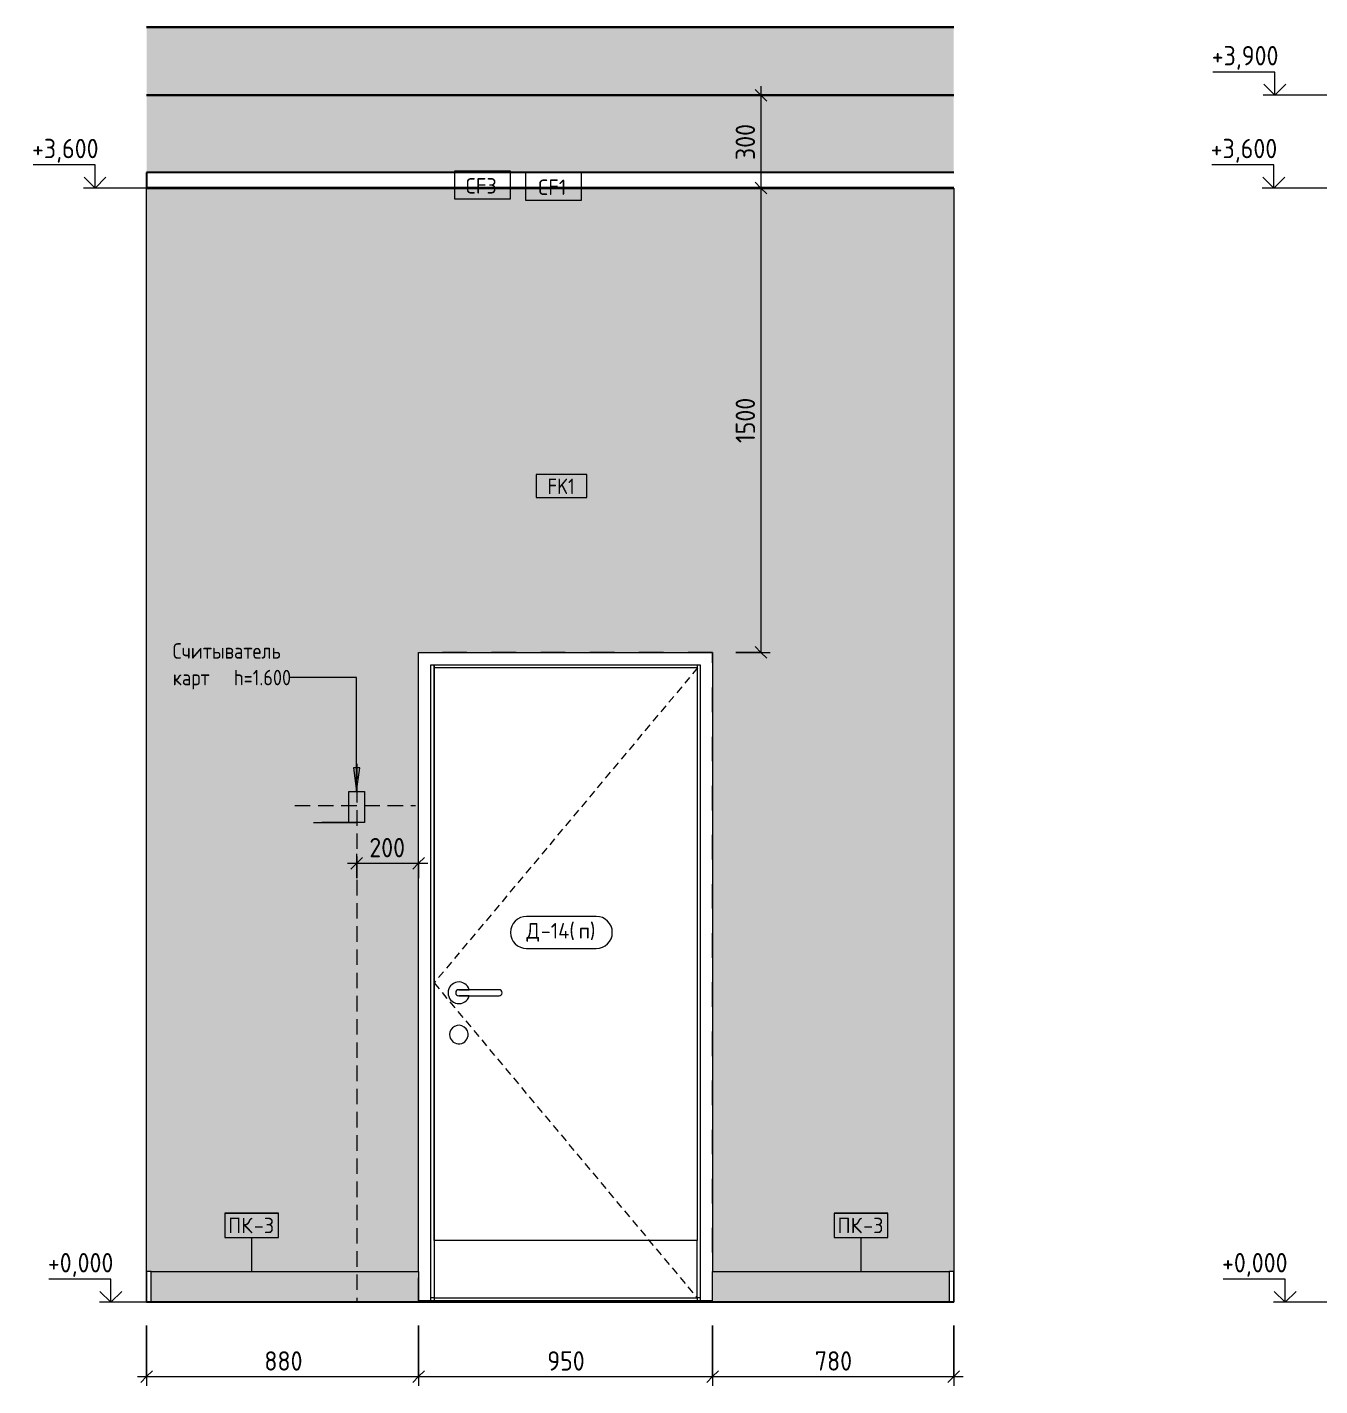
# Model space of a CAD drawing. Header units: millimetres. Extents: x 855 to 84199, y -1987 to 21700.
# Drawn here: x 66528 to 70705, y -270 to 4120 of the extents above; entities that cross this region are included whole.
import ezdxf

# ---------------------------------------------------------------- set-up
doc = ezdxf.new("R2010")
doc.units = ezdxf.units.MM
for name, pattern in [('200_ШТРИХ__ш1_п0_6_', [40, 25, -15]), ('ADSK_Штрих_ш2 п1', [75, 50, -25]), ('Штрих', [158.75, 79.375, -79.375])]:
    doc.linetypes.add(name, pattern=pattern)
for name, color, linetype, lineweight in [('A-ANNO-DIMS', 7, 'Continuous', 9), ('A-ANNO-DIMS-25', 7, 'Continuous', 9), ('A-CLNG-IDEN', 7, 'Continuous', 9), ('A-DETL-1', 7, 'ADSK_Штрих_ш2 п1', 9), ('A-DOOR', 7, 'Continuous', 9), ('A-DOOR-2', 7, 'Штрих', 9), ('A-DOOR-3', 7, '200_ШТРИХ__ш1_п0_6_', 9), ('A-DOOR-FRAM-1', 7, 'Continuous', 9), ('A-DOOR-IDEN', 7, 'Continuous', 9), ('A-FLOR', 7, 'Continuous', 9), ('A-GENM', 7, 'Continuous', 9), ('A-GENM-IDEN', 7, 'Continuous', 9), ('A-WALL-IDEN', 7, 'Continuous', 9), ('A-WALL-PATT', 7, 'Continuous', 9), ('G-ANNO-DIMS', 7, 'Continuous', 9), ('G-ANNO-DIMS-1', 7, 'Continuous', 20), ('I-WALL', 7, 'Continuous', 9), ('Ограждение', 7, 'Continuous', 9), ('Поручни', 7, 'Continuous', 9)]:
    doc.layers.add(name, color=color, linetype=linetype, lineweight=lineweight)
for name, color, linetype, lineweight, true_color in [('A-CLNG-FNSH-1', 7, 'Continuous', 30, 0x3c3c3c), ('A-FLOR-1', 7, 'Continuous', 9, 0x787878), ('A-FLOR-FNSH-1', 7, 'Continuous', 40, 0x3c3c3c), ('A-FLOR-FNSH-2', 7, 'Continuous', 30, 0x3c3c3c), ('A-WALL-4', 7, 'Continuous', 30, 0x3c3c3c), ('G-ANNO-TEXT-1', 7, 'Continuous', 9, 0x3c3c3c), ('Q-SPCQ-1', 9, 'Continuous', 9, 0x808080), ('Q-SPCQ-2', 7, 'Continuous', 9, 0x7f7f7f)]:
    doc.layers.add(name, color=color, linetype=linetype, lineweight=lineweight, true_color=true_color)
doc.styles.add('GOST Common_5', font='GOST_Common.ttf', dxfattribs={"width": 0.9, "height": 50})
doc.styles.add('GOST Common_6', font='GOST_Common.ttf', dxfattribs={"height": 50})
doc.styles.add('ISOCPEUR_2', font='isocpeur.ttf', dxfattribs={"width": 0.9, "height": 62.5})
doc.dimstyles.new('ISO-2_5_0_9К_БОЛЬШОЙ_1', dxfattribs={"dimscale": 304.8, "dimtxt": 62.248823, "dimasz": 0.123031, "dimexe": 0.098425, "dimexo": 0.246063, "dimgap": 0, "dimtad": 1, "dimdec": 0, "dimrnd": 10, "dimzin": 0, "dimdsep": 46, "dimtxsty": 'ISOCPEUR_2', "dimblk1": 'OBLIQUE', "dimblk2": 'OBLIQUE', "dimsah": 1, "dimcen": 0.09, "dimdle": 0.098425, "dimazin": 0, "dimtfac": 1, "dimtdec": 4, "dimtix": 1, "dimtmove": 0, "dimatfit": 3, "dimfxl": 1, "dimtvp": 1, "dimtolj": 1, "dimtzin": 0, "dimarcsym": 2})

# ---------------------------------------------------------------- blocks, each defined once
blk = doc.blocks.new('110_Дверь_СКБ_1Ст_Внутренняя1 - Д-14_п_ 950x2100h_охрана-33310230-Развертка 1_60-4')
at = {"layer": 'A-DOOR'}
for p, q in [((-14450, 2050), (-15300, 2050)), ((-15300, 200), (-15300, 2050)), ((-14450, 2050), (-14450, 200)), ((-15090, 1010), (-15220, 1010)), ((-15220, 1010), (-15186.5, 1010)), ((-15220, 990), (-15090, 990)), ((-15186.5, 990), (-15220, 990)), ((-14450, 200), (-15300, 200)), ((-15300, 200), (-15300, 14)), ((-14450, 14), (-14450, 200)), ((-15300, 14), (-14450, 14))]:
    blk.add_line(p, q, dxfattribs=at)
for centre, radius, start, end in [((-15220, 1000), 35, 16.6015, 180), ((-15220, 1000), 10, 90, 270), ((-15220, 1000), 10, 90, 270), ((-15090, 1000), 10, 270, 90), ((-15220, 1000), 35, 180, 343.3985), ((-15220, 865), 30, 351.8301, 180), ((-15220, 865), 30, 180, 351.8301)]:
    blk.add_arc(centre, radius, start, end, dxfattribs=at)
at = {"layer": 'A-DOOR-2'}
for p, q in [((-14400, 2100), (-15350, 2100)), ((-15350, 0), (-15350, 2100)), ((-14400, 2100), (-15350, 2100)), ((-15350, 0), (-15350, 2100)), ((-14400, 2), (-14400, 2100)), ((-14400, 2), (-14400, 2100))]:
    blk.add_line(p, q, dxfattribs=at)
at = {"layer": 'A-DOOR-3'}
for p, q in [((-14448.6, 2050), (-15300, 1032)), ((-15300, 1032), (-14450, 14))]:
    blk.add_line(p, q, dxfattribs=at)
at = {"layer": 'A-DOOR-FRAM-1'}
for p, q in [((-15310, 6.3), (-15310, 2060)), ((-15310, 2060), (-14440, 2060)), ((-15300, 2050), (-15300, 2059.8)), ((-15300, 2059.8), (-15300, 200)), ((-14450, 2050), (-15300, 2050)), ((-14450, 2059.8), (-14450, 2050)), ((-14450, 2059.8), (-14450, 200)), ((-14440, 2060), (-14440, 6.3)), ((-15300, 14), (-15310, 14)), ((-15300, 14), (-15300, 6.3)), ((-14450, 14), (-14450, 6.3)), ((-14440, 14), (-14450, 14))]:
    blk.add_line(p, q, dxfattribs=at)
blk = doc.blocks.new('Плинтус - Плинтус керамогранит бежевый-32865452-Развертка 1_60-4')
at = {"layer": 'A-GENM'}
for p, q in [((-13621, 100), (-13636, 100)), ((-13636, 100), (-13636, 0)), ((-13621, 0), (-13621, 100)), ((-13636, 0), (-13621, 0))]:
    blk.add_line(p, q, dxfattribs=at)
blk = doc.blocks.new('Плинтус - Плинтус керамогранит бежевый-32865453-Развертка 1_60-4')
at = {"layer": 'A-GENM'}
blk.add_hatch(color=256, dxfattribs=at).paths.add_polyline_path([(-14272.9, 0), (-13636, 0), (-13636, 100), (-14400, 100), (-14400, 2), (-14399.1, 2), (-14399.1, 0)])
for p, q in [((-14400, 100), (-13636, 100)), ((-14400, 2), (-14400, 100))]:
    blk.add_line(p, q, dxfattribs=at)
blk = doc.blocks.new('Плинтус - Плинтус керамогранит бежевый-32865454-Развертка 1_60-4')
at = {"layer": 'A-GENM'}
blk.add_hatch(color=256, dxfattribs=at).paths.add_polyline_path([(-16213.7, 0), (-15350, 0), (-15350, 100), (-16213.7, 100), (-16213.7, 36.7)])
for p, q in [((-16213.7, 100), (-15350, 100)), ((-15350, 100), (-15350, 0))]:
    blk.add_line(p, q, dxfattribs=at)
blk = doc.blocks.new('Плинтус - Плинтус керамогранит бежевый-32865455-Развертка 1_60-4')
at = {"layer": 'A-GENM'}
for p, q in [((-16213.7, 100), (-16228.7, 100)), ((-16228.7, 100), (-16228.7, 0)), ((-16213.7, 0), (-16213.7, 100)), ((-16228.7, 0), (-16213.7, 0))]:
    blk.add_line(p, q, dxfattribs=at)
blk = doc.blocks.new('_Считыватель карт - Тип 1-29705581-Развертка 1_60-4')
at = {"layer": 'Q-SPCQ-2'}
blk.add_hatch(color=256, dxfattribs=at).paths.add_polyline_path([(-15575, 1550), (-15525, 1550), (-15525, 1650), (-15575, 1650), (-15575, 1562.5)])
at = {"layer": 'Q-SPCQ-1'}
for p, q in [((-15575, 1650), (-15525, 1650)), ((-15575, 1550), (-15575, 1650)), ((-15525, 1650), (-15525, 1550)), ((-15690, 1550), (-15550, 1550)), ((-15690, 1550), (-15550, 1550)), ((-15577.4, 1550), (-15662.4, 1550)), ((-15662.4, 1550), (-15577.4, 1550)), ((-15525, 1550), (-15575, 1550))]:
    blk.add_line(p, q, dxfattribs=at)
blk = doc.blocks.new('Ограждение - Ограждение-33049956-Развертка 1_60-4')
at = {"layer": 'Ограждение'}
blk.add_hatch(color=256, dxfattribs=at).paths.add_polyline_path([(-15344.8, 0), (-15344.8, 2), (-14400, 2), (-14400, 6.3), (-15350, 6.3), (-15350, 0)])
at = {"layer": 'Поручни'}
blk.add_line((-15350, 6.3), (-14400, 6.3), dxfattribs=at)
blk = doc.blocks.new('DIMBLOCK91-Развертка 1_60-4')
at = {"layer": 'A-ANNO-DIMS-25'}
for p, q in [((67592.8, 1370.3), (67592.8, 1448.8)), ((67792.8, 1370.3), (67792.8, 1448.8)), ((67562.8, 1418.8), (67822.8, 1418.8)), ((67592.8, 1418.8), (67592.8, 1370.3)), ((67792.8, 1418.8), (67792.8, 1370.3))]:
    blk.add_line(p, q, dxfattribs=at)
at = {"layer": 'A-ANNO-DIMS-25', "lineweight": 20}
for p, q in [((67592.8, 1418.8), (67574, 1400)), ((67592.8, 1418.8), (67611.5, 1437.5)), ((67792.8, 1418.8), (67774, 1400)), ((67792.8, 1418.8), (67811.5, 1437.5))]:
    blk.add_line(p, q, dxfattribs=at)
at = {"layer": 'A-ANNO-DIMS-25', "color": 0, "insert": (67633.5, 1500.4), "char_height": 62.5, "width": 142.215, "attachment_point": 1, "line_spacing_factor": 1.149209, "style": 'ISOCPEUR_2'}
blk.add_mtext('200', dxfattribs=at)
blk = doc.blocks.new('_Oblique')
at = {"color": 0, "linetype": 'ByBlock', "lineweight": -2}
blk.add_line((-0.5, -0.5), (0.5, 0.5), dxfattribs=at)
blk = doc.blocks.new('Mark Reiling - Mark Reiling-26174330-Развертка 1_60-4')
at = {"layer": 'A-GENM-IDEN'}
for p, q in [((-15976.1, 288.3), (-15976.1, 209.5)), ((-15976.1, 288.3), (-15802.6, 288.3)), ((-15802.6, 288.3), (-15976.1, 288.3)), ((-15976.1, 288.3), (-15976.1, 209.5)), ((-15802.6, 209.5), (-15802.6, 288.3)), ((-15802.6, 209.5), (-15802.6, 288.3)), ((-15976.1, 209.5), (-15802.6, 209.5)), ((-15976.1, 209.5), (-15802.6, 209.5))]:
    blk.add_line(p, q, dxfattribs=at)
blk = doc.blocks.new('М_двери - Типоразмер_рамка-25223575-Развертка 1_60-4')
at = {"layer": 'A-DOOR-IDEN'}
for p, q in [((-14776.1, 1247), (-15000.9, 1247)), ((-15000.9, 1143), (-14776.1, 1143))]:
    blk.add_line(p, q, dxfattribs=at)
for centre, start, end in [((-15000.9, 1195), 90, 270), ((-14776.1, 1195), 270, 90)]:
    blk.add_arc(centre, 52, start, end, dxfattribs=at)
blk = doc.blocks.new('М_стена_0001 - Типоразмер_без рамки-25382661-Развертка 1_60-4')
at = {"layer": 'A-WALL-IDEN'}
for p, q in [((-14806.9, 2675), (-14970.1, 2675)), ((-14970.1, 2675), (-14970.1, 2600)), ((-14806.9, 2600), (-14806.9, 2675)), ((-14970.1, 2600), (-14806.9, 2600))]:
    blk.add_line(p, q, dxfattribs=at)
blk = doc.blocks.new('М_потолков - Марка_ Имя типа-25382930-Развертка 1_60-4')
at = {"layer": 'A-CLNG-IDEN'}
for p, q in [((-14823.9, 3650.1), (-15005.1, 3650.1)), ((-15005.1, 3650.1), (-15005.1, 3560.7)), ((-14823.9, 3560.7), (-14823.9, 3650.1)), ((-15005.1, 3560.7), (-14823.9, 3560.7))]:
    blk.add_line(p, q, dxfattribs=at)
blk = doc.blocks.new('DIMBLOCK92-Развертка 1_60-4')
at = {"layer": 'A-ANNO-DIMS-25', "lineweight": 20}
for p, q in [((68898.9, 3900), (68880.1, 3918.7)), ((68898.9, 3900), (68917.6, 3881.2)), ((68898.9, 3600), (68880.1, 3618.8)), ((68898.9, 3600), (68917.6, 3581.2))]:
    blk.add_line(p, q, dxfattribs=at)
at = {"layer": 'A-ANNO-DIMS-25'}
for p, q in [((68898.9, 3930), (68898.9, 3600)), ((68850.4, 3900), (68928.9, 3900)), ((68898.9, 3900), (68850.4, 3900)), ((68850.4, 3600), (68928.9, 3600)), ((68898.9, 3600), (68850.4, 3600))]:
    blk.add_line(p, q, dxfattribs=at)
at = {"layer": 'A-ANNO-DIMS-25', "color": 0, "insert": (68817.2, 3690.7), "char_height": 62.5, "width": 142.215, "attachment_point": 1, "rotation": 90, "line_spacing_factor": 1.149209, "style": 'ISOCPEUR_2'}
blk.add_mtext('300', dxfattribs=at)
blk = doc.blocks.new('DIMBLOCK93-Развертка 1_60-4')
at = {"layer": 'A-ANNO-DIMS-25'}
for p, q in [((68850.4, 3600), (68928.9, 3600)), ((68898.9, 3600), (68850.4, 3600)), ((68898.9, 3600), (68898.9, 2100)), ((68817.8, 2100), (68928.9, 2100)), ((68898.9, 2100), (68817.8, 2100))]:
    blk.add_line(p, q, dxfattribs=at)
at = {"layer": 'A-ANNO-DIMS-25', "lineweight": 20}
for p, q in [((68898.9, 3600), (68880.1, 3618.8)), ((68898.9, 3600), (68917.6, 3581.2)), ((68898.9, 2100), (68880.1, 2118.7)), ((68898.9, 2100), (68917.6, 2081.2))]:
    blk.add_line(p, q, dxfattribs=at)
at = {"layer": 'A-ANNO-DIMS-25', "color": 0, "insert": (68817.2, 2776.4), "char_height": 62.5, "width": 176.691, "attachment_point": 1, "rotation": 90, "line_spacing_factor": 1.149209, "style": 'ISOCPEUR_2'}
blk.add_mtext('1500', dxfattribs=at)
blk = doc.blocks.new('DIMBLOCK94-Развертка 1_60-4')
at = {"layer": 'A-ANNO-DIMS-25'}
for p, q in [((66914.1, -75), (66914.1, -269.9)), ((66914.1, -239.9), (66914.1, -75.1)), ((67792.8, -75), (67792.8, -269.9)), ((67792.8, -239.9), (67792.8, -75.1)), ((66884.1, -239.9), (67792.8, -239.9))]:
    blk.add_line(p, q, dxfattribs=at)
at = {"layer": 'A-ANNO-DIMS-25', "lineweight": 20}
for p, q in [((66914.1, -239.9), (66895.4, -258.6)), ((66914.1, -239.9), (66932.9, -221.1)), ((67792.8, -239.9), (67774, -258.6)), ((67792.8, -239.9), (67811.5, -221.1))]:
    blk.add_line(p, q, dxfattribs=at)
at = {"layer": 'A-ANNO-DIMS-25', "color": 0, "insert": (67294.2, -158.2), "char_height": 62.5, "width": 142.215, "attachment_point": 1, "line_spacing_factor": 1.149209, "style": 'ISOCPEUR_2'}
blk.add_mtext('880', dxfattribs=at)
blk = doc.blocks.new('DIMBLOCK95-Развертка 1_60-4')
at = {"layer": 'A-ANNO-DIMS-25'}
for p, q in [((67792.8, -75), (67792.8, -269.9)), ((67792.8, -239.9), (67792.8, -75.1)), ((68742.8, -75), (68742.8, -269.9)), ((68742.8, -239.9), (68742.8, -75.1)), ((67792.8, -239.9), (68742.8, -239.9))]:
    blk.add_line(p, q, dxfattribs=at)
at = {"layer": 'A-ANNO-DIMS-25', "lineweight": 20}
for p, q in [((67792.8, -239.9), (67774, -258.6)), ((67792.8, -239.9), (67811.5, -221.1)), ((68742.8, -239.9), (68724, -258.6)), ((68742.8, -239.9), (68761.5, -221.1))]:
    blk.add_line(p, q, dxfattribs=at)
at = {"layer": 'A-ANNO-DIMS-25', "color": 0, "insert": (68208.5, -158.2), "char_height": 62.5, "width": 142.215, "attachment_point": 1, "line_spacing_factor": 1.149209, "style": 'ISOCPEUR_2'}
blk.add_mtext('950', dxfattribs=at)
blk = doc.blocks.new('DIMBLOCK96-Развертка 1_60-4')
at = {"layer": 'A-ANNO-DIMS-25'}
for p, q in [((68742.8, -75), (68742.8, -269.9)), ((68742.8, -239.9), (68742.8, -75.1)), ((69521.8, -75), (69521.8, -269.9)), ((69521.8, -239.9), (69521.8, -75)), ((68742.8, -239.9), (69551.8, -239.9))]:
    blk.add_line(p, q, dxfattribs=at)
at = {"layer": 'A-ANNO-DIMS-25', "lineweight": 20}
for p, q in [((68742.8, -239.9), (68724, -258.6)), ((68742.8, -239.9), (68761.5, -221.1)), ((69521.8, -239.9), (69503, -258.6)), ((69521.8, -239.9), (69540.5, -221.1))]:
    blk.add_line(p, q, dxfattribs=at)
at = {"layer": 'A-ANNO-DIMS-25', "color": 0, "insert": (69073, -158.2), "char_height": 62.5, "width": 142.215, "attachment_point": 1, "line_spacing_factor": 1.149209, "style": 'ISOCPEUR_2'}
blk.add_mtext('780', dxfattribs=at)
blk = doc.blocks.new('Высотные отметки - Стрелка_Верх-17668718-Развертка 1_60-4')
at = {"layer": 'G-ANNO-DIMS'}
for p, q in [((-16344.3, 74.9), (-16544.3, 74.9)), ((-16344.3, -0.1), (-16344.3, 74.9)), ((-16306.4, -0.1), (-16381.4, -0.1))]:
    blk.add_line(p, q, dxfattribs=at)
at = {"layer": 'G-ANNO-DIMS-1'}
for q in [(-16379.6, 35.3), (-16308.9, 35.3)]:
    blk.add_line((-16344.3, -0.1), q, dxfattribs=at)
blk = doc.blocks.new('Высотные отметки - Стрелка_Верх-17668718-Развертка 1_60-5')
at = {"layer": 'G-ANNO-DIMS'}
for p, q in [((110341, 75), (110141, 75)), ((110341, 0), (110341, 75)), ((110378.9, 0), (110303.9, 0))]:
    blk.add_line(p, q, dxfattribs=at)
at = {"layer": 'G-ANNO-DIMS-1'}
for q in [(110305.7, 35.4), (110376.4, 35.4)]:
    blk.add_line((110341, 0), q, dxfattribs=at)

msp = doc.modelspace()

# ---------------------------------------------------------------- hatches: boundary and pattern name
at = {"layer": 'A-FLOR'}
msp.add_hatch(color=256, dxfattribs=at).paths.add_polyline_path([(67840.4, 0), (68743.6, 0), (68743.6, 2), (67798, 2), (67798, 0), (67832.8, 0)])
at = {"layer": 'A-FLOR-1'}
h = msp.add_hatch(dxfattribs=at)
h.set_pattern_fill('FP_34', color=256, style=0, pattern_type=2)
h.set_pattern_definition([(45, (68203.223, 0), (-14.25598, 14.25598), []), (45, (68217.479, 0), (-14.25598, 14.25598), [25.202, -5.04, 0.8382, -4.202])])
h.paths.add_polyline_path([(67792.8, 3900), (69522, 3900), (69522, 4120), (66913.6, 4120), (66913.6, 3900)])
at = {"layer": 'A-WALL-PATT'}
h = msp.add_hatch(color=256, dxfattribs=at)
h.paths.add_polyline_path([(66913.8, 0), (66914.1, 0), (66914.1, 100), (67792.8, 100), (67792.8, 2100), (68742.8, 2100), (68742.8, 100), (69521.8, 100), (69521.8, 3600), (66913.8, 3600), (66913.8, 2.4)])
h.paths.add_polyline_path([(67567.8, 1550), (67567.8, 1650), (67617.8, 1650), (67617.8, 1550), (67570.8, 1550)])
at = {"layer": 'G-ANNO-TEXT-1'}
msp.add_hatch(color=256, dxfattribs=at).paths.add_polyline_path([(67592.6, 1651.9), (67602.4, 1726.9), (67582.7, 1726.9)])
at = {"layer": 'I-WALL'}
msp.add_hatch(color=256, dxfattribs=at).paths.add_polyline_path([(66913.6, 3600), (66913.8, 3600), (66913.8, 3650), (69522, 3650), (69521.8, 3900), (66913.6, 3900), (66913.6, 3600.2)])

# ---------------------------------------------------------------- linework, layer by layer
at = {"layer": 'A-CLNG-FNSH-1'}
for p, q in [((69522, 3650), (66913.8, 3650)), ((66913.8, 3650), (66913.8, 3600)), ((69522, 3601), (66913.8, 3601)), ((66913.8, 3600), (69522, 3600))]:
    msp.add_line(p, q, dxfattribs=at)
at = {"layer": 'A-DETL-1'}
for p, q in [((67592.8, 1739.9), (67592.8, -0.1)), ((67392.8, 1604.9), (67782.3, 1604.9))]:
    msp.add_line(p, q, dxfattribs=at)
at = {"layer": 'A-FLOR'}
for p, q in [((67798, 2), (68743.6, 2)), ((67798, 2), (67798, 0)), ((68743.6, 2), (68743.6, 0)), ((69522, -0.1), (66913.6, -0.1))]:
    msp.add_line(p, q, dxfattribs=at)
at = {"layer": 'A-FLOR-FNSH-1'}
for p, q in [((69522, 4120), (66913.6, 4120)), ((66913.6, 3900), (69522, 3900))]:
    msp.add_line(p, q, dxfattribs=at)
at = {"layer": 'A-FLOR-FNSH-2'}
msp.add_line((69522, 0), (66913.6, 0), dxfattribs=at)
at = {"layer": 'A-GENM-IDEN'}
for p, q in [((67253.4, 100), (67253.4, 208.4)), ((69222.3, 100), (69222.3, 208.4))]:
    msp.add_line(p, q, dxfattribs=at)
at = {"layer": 'A-WALL-4'}
for p, q in [((69062.8, 4120.1), (69062.8, 4120)), ((69142.8, 4120), (69142.8, 4120.1))]:
    msp.add_line(p, q, dxfattribs=at)
at = {"layer": 'G-ANNO-DIMS'}
for p, q in [((70933.7, 3900), (70559, 3900)), ((66999.2, 3600), (66747.3, 3600)), ((71513.5, 3600), (70555.7, 3600)), ((70978.6, 0), (70592.3, 0)), ((67092, -0.1), (66798.5, -0.1))]:
    msp.add_line(p, q, dxfattribs=at)
at = {"layer": 'G-ANNO-TEXT-1'}
for p, q in [((67464.2, 2018.6), (67373.2, 2018.6)), ((67592.6, 2018.6), (67464.2, 2018.6)), ((67592.6, 1651.9), (67592.6, 2018.6)), ((67602.4, 1726.9), (67582.7, 1726.9)), ((67582.7, 1726.9), (67592.6, 1651.9)), ((67592.6, 1651.9), (67602.4, 1726.9))]:
    msp.add_line(p, q, dxfattribs=at)
at = {"layer": 'I-WALL'}
for p, q in [((66913.8, 3600), (66913.6, 3600)), ((66913.8, 0), (66913.8, 3600)), ((69521.8, 3600), (69521.8, 0)), ((67792.8, 100), (67792.8, 2100)), ((67792.8, 2100), (68742.8, 2100)), ((68742.8, 2100), (68742.8, 100))]:
    msp.add_line(p, q, dxfattribs=at)

# ---------------------------------------------------------------- block references
at = {"layer": 'A-CLNG-IDEN'}
for p in [(82913.7, 4.5), (83142.8, 0)]:
    msp.add_blockref('М_потолков - Марка_ Имя типа-25382930-Развертка 1_60-4', p, dxfattribs=at)
at = {"layer": 'A-DOOR'}
msp.add_blockref('110_Дверь_СКБ_1Ст_Внутренняя1 - Д-14_п_ 950x2100h_охрана-33310230-Развертка 1_60-4', (83142.8, 0), dxfattribs=at)
at = {"layer": 'A-DOOR-IDEN'}
msp.add_blockref('М_двери - Типоразмер_рамка-25223575-Развертка 1_60-4', (83142.8, 0), dxfattribs=at)
at = {"layer": 'A-GENM'}
for name in ['Плинтус - Плинтус керамогранит бежевый-32865455-Развертка 1_60-4', 'Плинтус - Плинтус керамогранит бежевый-32865454-Развертка 1_60-4', 'Плинтус - Плинтус керамогранит бежевый-32865453-Развертка 1_60-4', 'Плинтус - Плинтус керамогранит бежевый-32865452-Развертка 1_60-4']:
    msp.add_blockref(name, (83142.8, 0), dxfattribs=at)
at = {"layer": 'A-GENM-IDEN'}
for p in [(83142.8, 0), (85111.6, 0)]:
    msp.add_blockref('Mark Reiling - Mark Reiling-26174330-Развертка 1_60-4', p, dxfattribs=at)
at = {"layer": 'A-WALL-IDEN'}
msp.add_blockref('М_стена_0001 - Типоразмер_без рамки-25382661-Развертка 1_60-4', (83142.8, 0), dxfattribs=at)
at = {"layer": 'G-ANNO-DIMS'}
for name, p in [('Высотные отметки - Стрелка_Верх-17668718-Развертка 1_60-5', (-39782, 3900)), ('Высотные отметки - Стрелка_Верх-17668718-Развертка 1_60-4', (83091.6, 3600.1)), ('Высотные отметки - Стрелка_Верх-17668718-Развертка 1_60-5', (-39785.3, 3600)), ('Высотные отметки - Стрелка_Верх-17668718-Развертка 1_60-4', (83142.8, 0)), ('Высотные отметки - Стрелка_Верх-17668718-Развертка 1_60-5', (-39748.7, 0))]:
    msp.add_blockref(name, p, dxfattribs=at)
at = {"layer": 'Q-SPCQ-1'}
msp.add_blockref('_Считыватель карт - Тип 1-29705581-Развертка 1_60-4', (83142.8, 0), dxfattribs=at)
at = {"layer": 'Поручни'}
msp.add_blockref('Ограждение - Ограждение-33049956-Развертка 1_60-4', (83142.8, 0), dxfattribs=at)

# ---------------------------------------------------------------- texts
at = {"layer": 'A-CLNG-IDEN', "char_height": 50, "attachment_point": 1, "style": 'GOST Common_6'}
for s, insert, width in [('CF3', (67943.5, 3632.4), 130.274), ('CF1', (68177.6, 3627.9), 118.249)]:
    msp.add_mtext(s, dxfattribs=dict(at, insert=insert, width=width))
at = {"layer": 'A-DOOR-IDEN', "char_height": 50, "attachment_point": 1, "style": 'GOST Common_6'}
for s, insert, width in [('-14(', (68187.5, 1225.3), 148.312), ('\\fGOST Common|b0|i0|c204|p34|;)', (68346.3, 1225.3), 24.051), ('\\fGOST Common|b0|i0|c204|p34|;Д', (68141.2, 1225.3), 56.118), ('\\fGOST Common|b0|i0|c204|p34|;п', (68309.9, 1225.3), 44.093)]:
    msp.add_mtext(s, dxfattribs=dict(at, insert=insert, width=width))
at = {"layer": 'A-GENM-IDEN', "char_height": 50, "attachment_point": 1, "style": 'GOST Common_6'}
for s, insert, width in [('ПК', (67177.4, 273.3), 100.211), ('-3', (67260.1, 273.3), 86.181), ('ПК', (69146.3, 273.3), 100.211), ('-3', (69228.9, 273.3), 86.181)]:
    msp.add_mtext(s, dxfattribs=dict(at, insert=insert, width=width))
at = {"layer": 'A-WALL-IDEN', "insert": (68209.4, 2661.4), "char_height": 50, "width": 111.835, "attachment_point": 1, "style": 'GOST Common_5'}
msp.add_mtext('FK1', dxfattribs=at)
at = {"layer": 'G-ANNO-TEXT-1', "char_height": 50, "attachment_point": 1, "style": 'GOST Common_5'}
for s, insert, width in [('Считыватель', (66998.4, 2129.6), 463.576), ('\\fGOST Common|b0|i0|c204|p34|;\\W.9; ', (67380.9, 2129.6), 19.842), ('карт', (66998.4, 2043.6), 173.165), ('  h=1.600', (67141.3, 2043.6), 281.392)]:
    msp.add_mtext(s, dxfattribs=dict(at, insert=insert, width=width))

# ---------------------------------------------------------------- dimensions: what is measured, and where the dimension line sits
at = {"layer": 'A-ANNO-DIMS'}
for base, p1, p2, override, picture, middle in [((68898.9, 3600), (68925.4, 3900), (68925.4, 3600), {"dimpost": '<>', "dimfxl": 300}, 'DIMBLOCK92-Развертка 1_60-4', (68867.6, 3750)), ((68898.9, 2100), (68925.4, 3600), (68742.8, 2100), {"dimpost": '<>', "dimfxl": 1511.07776}, 'DIMBLOCK93-Развертка 1_60-4', (68867.6, 2850))]:
    dim = msp.add_linear_dim(base=base, p1=p1, p2=p2, angle=90, dimstyle='ISO-2_5_0_9К_БОЛЬШОЙ_1', override=override, dxfattribs=at)
    dim.commit()
    dim.dimension.update_dxf_attribs({"geometry": picture, "text_midpoint": middle})
for base, p1, p2, override, picture, middle in [((67792.8, 1418.8), (67592.8, 1445.3), (67792.8, 1445.3), {"dimpost": '<>', "dimfxl": 200}, 'DIMBLOCK91-Развертка 1_60-4', (67692.8, 1450)), ((67792.8, -239.9), (66914.1, 0), (67792.8, 0), {"dimpost": '<>', "dimfxl": 878.652734}, 'DIMBLOCK94-Развертка 1_60-4', (67353.4, -208.6)), ((68742.8, -239.9), (67792.8, 0), (68742.8, 0), {"dimpost": '<>', "dimfxl": 950}, 'DIMBLOCK95-Развертка 1_60-4', (68267.8, -208.6)), ((69521.8, -239.9), (68742.8, 0), (69521.8, 0), {"dimpost": '<>', "dimfxl": 779}, 'DIMBLOCK96-Развертка 1_60-4', (69132.3, -208.6))]:
    dim = msp.add_linear_dim(base=base, p1=p1, p2=p2, dimstyle='ISO-2_5_0_9К_БОЛЬШОЙ_1', override=override, dxfattribs=at)
    dim.commit()
    dim.dimension.update_dxf_attribs({"geometry": picture, "text_midpoint": middle})

# ---------------------------------------------------------------- next in the draw order: texts
at = {"layer": 'G-ANNO-DIMS', "char_height": 62.5, "width": 254.705, "attachment_point": 1, "line_spacing_factor": 1.149209, "style": 'ISOCPEUR_2', "bg_fill": 3, "box_fill_scale": 1.25, "bg_fill_color": 256, "bg_fill_true_color": 13158600, "bg_fill_transparency": 0}
for s, insert in [('+3,900', (70355.4, 4059.2)), ('+3,600', (66543.7, 3759.2)), ('+3,600', (70352.1, 3759.2)), ('+0,000', (66594.9, 159.1)), ('+0,000', (70388.7, 159.2))]:
    msp.add_mtext(s, dxfattribs=dict(at, insert=insert))

doc.saveas('drawing.dxf')
